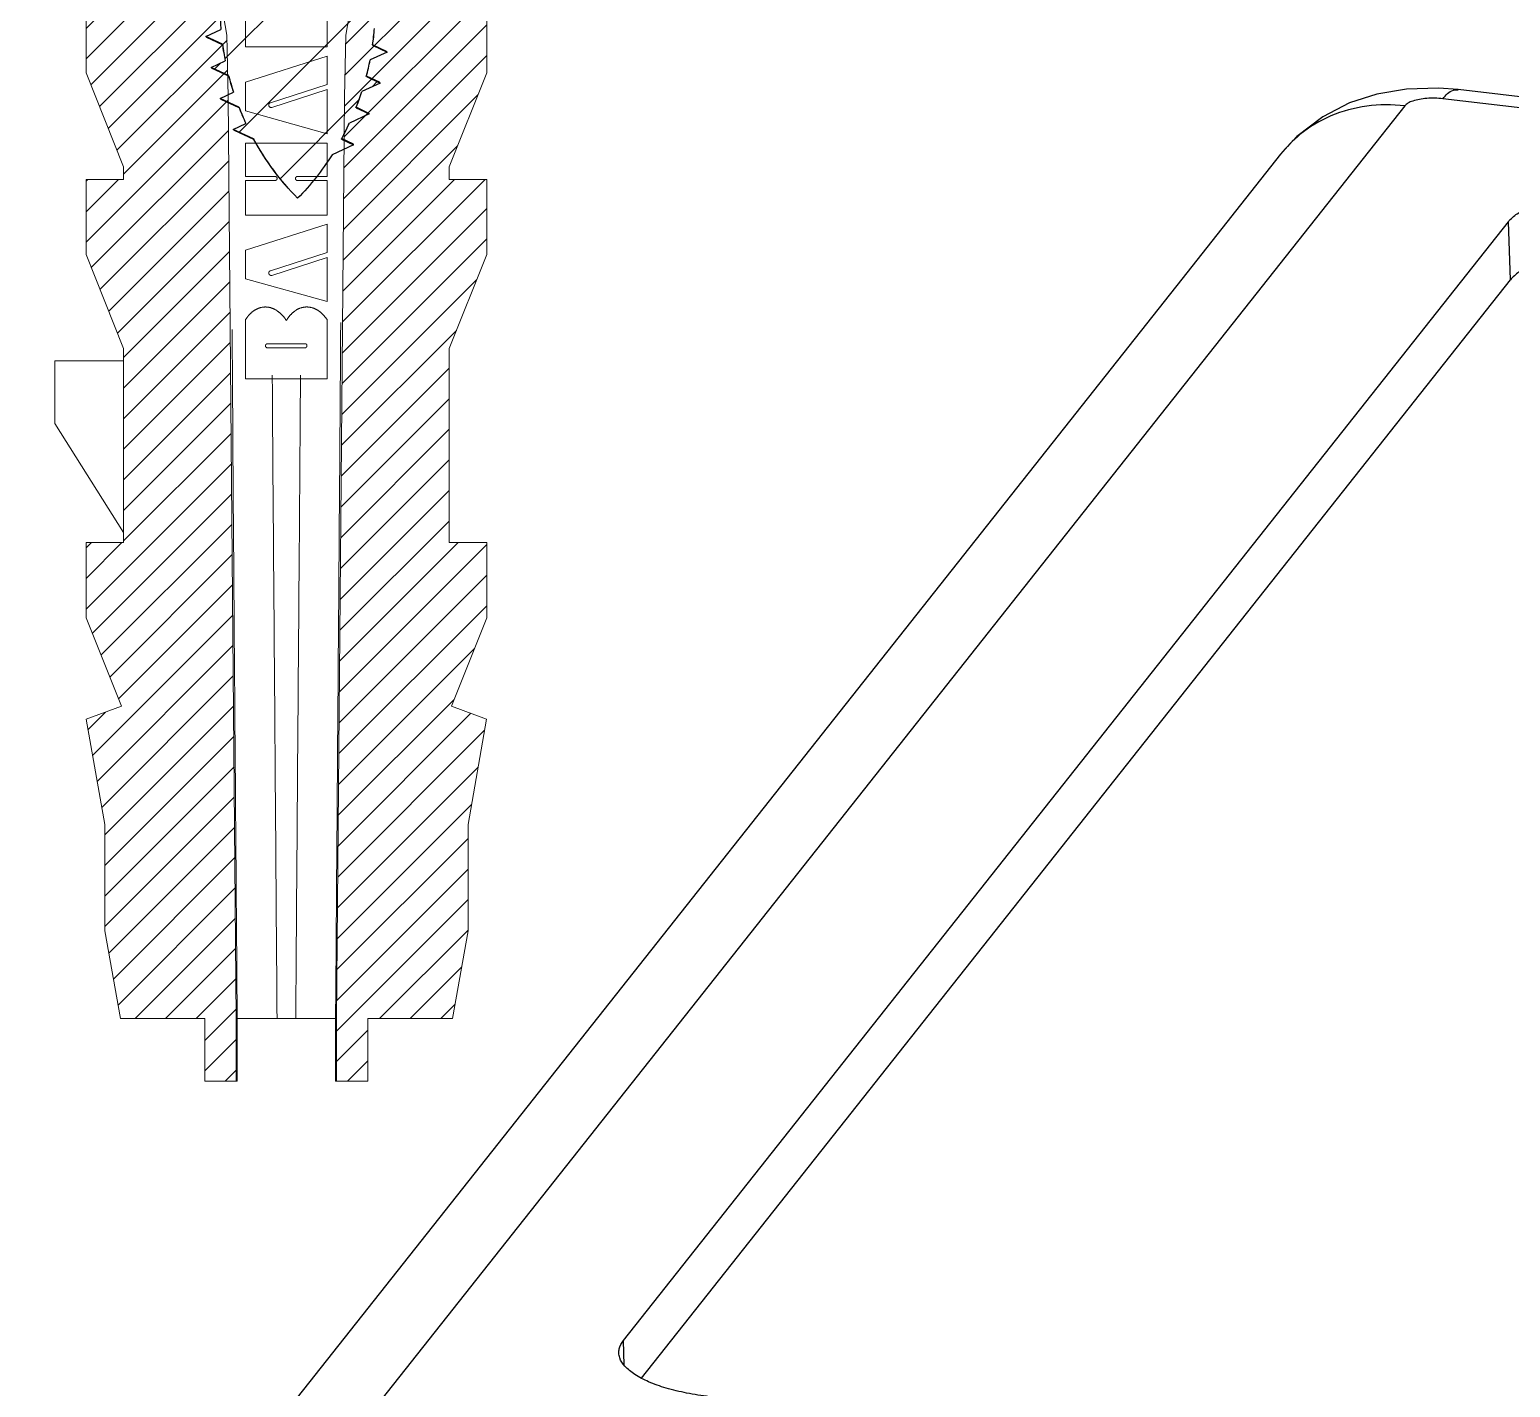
# Model space of a CAD drawing. Header units: millimetres. Extents: x 1338 to 1739, y -253 to 25.
# Drawn here: x 1409.17 to 1433.1, y -155.41 to -133.47 of the extents above; entities that cross this region are included whole.
import ezdxf

# ---------------------------------------------------------------- set-up
doc = ezdxf.new("R2010")
doc.units = ezdxf.units.MM
doc.layers.add('06___PRT_ALL_SURFS', color=7, linetype='Continuous')
doc.layers.add('hatch', color=56, linetype='Continuous', lineweight=9)
doc.layers.add('part', color=7, linetype='Continuous', lineweight=20)

# ---------------------------------------------------------------- blocks, each defined once
blk = doc.blocks.new('*u39')
at = {"layer": 'hatch', "linetype": 'Continuous'}
h = blk.add_hatch(dxfattribs=at)
h.set_pattern_fill('DEFAULT__3', color=2, scale=0.34925, angle=45, style=0, pattern_type=0)
h.set_pattern_definition([(45, (-417.5015, -92.55667), (-0.24695704, 0.24695704), [])])
edge = h.paths.add_edge_path()
edge.add_line((0.999, -14.168), (2.573, -5.06))
edge.add_line((2.669, -0.357), (2.573, -5.06))
edge.add_spline(control_points=[(2.669, -0.357), (2.674, -0.147), (2.824, 0), (3.033, 0)], knot_values=[0, 0, 0, 0, 1, 1, 1, 1], weights=[1, 0.809532, 0.809532, 1], degree=3, periodic=0)
edge.add_line((3.033, 0), (4.187, 0))
edge.add_line((4.187, 0), (4.187, -0.202))
edge.add_line((4.187, -0.202), (3.023, -0.837))
edge.add_line((3.023, -3.744), (3.023, -0.837))
edge.add_line((3.276, -5.971), (3.023, -3.744))
edge.add_line((2.669, -7.489), (3.276, -5.971))
edge.add_line((2.669, -7.489), (2.669, -7.691))
edge.add_line((2.669, -7.691), (3.276, -7.691))
edge.add_line((3.276, -8.906), (3.276, -7.691))
edge.add_line((2.669, -10.424), (3.276, -8.906))
edge.add_line((2.669, -10.424), (2.669, -10.626))
edge.add_line((2.669, -10.626), (2.669, -13.396))
edge.add_line((2.669, -13.396), (2.669, -13.561))
edge.add_line((2.669, -13.561), (3.276, -13.561))
edge.add_line((3.276, -14.775), (3.276, -13.561))
edge.add_line((2.669, -16.293), (3.276, -14.775))
edge.add_line((2.669, -16.293), (2.669, -16.496))
edge.add_line((2.669, -16.496), (3.276, -16.496))
edge.add_line((3.276, -17.71), (3.276, -16.496))
edge.add_line((2.669, -19.228), (3.276, -17.71))
edge.add_line((2.669, -19.228), (2.669, -22.365))
edge.add_line((2.669, -22.365), (3.276, -22.365))
edge.add_line((3.276, -23.58), (3.276, -22.365))
edge.add_line((2.704, -25.009), (3.276, -23.58))
edge.add_line((2.704, -25.009), (3.273, -25.216))
edge.add_line((3.273, -25.216), (2.973, -26.919))
edge.add_line((2.973, -26.919), (2.973, -28.64))
edge.add_line((2.973, -28.64), (2.72, -30.056))
edge.add_line((1.354, -30.056), (2.72, -30.056))
edge.add_line((1.354, -30.056), (1.354, -31.068))
edge.add_line((1.354, -31.068), (0.848, -31.068))
edge.add_line((0.848, -30.056), (0.848, -31.068))
edge.add_line((0.848, -30.056), (0.979, -15.167))
edge.add_line((0.999, -14.168), (0.979, -15.167))
edge = h.paths.add_edge_path()
edge.add_line((-0.923, -14.168), (-2.497, -5.06))
edge.add_line((-0.923, -14.168), (-0.903, -15.167))
edge.add_line((-0.772, -30.056), (-0.903, -15.167))
edge.add_line((-0.772, -30.056), (-0.772, -31.068))
edge.add_line((-0.772, -31.068), (-1.278, -31.068))
edge.add_line((-1.278, -30.056), (-1.278, -31.068))
edge.add_line((-2.644, -30.056), (-1.278, -30.056))
edge.add_line((-2.897, -28.64), (-2.644, -30.056))
edge.add_line((-2.897, -26.919), (-2.897, -28.64))
edge.add_line((-3.197, -25.216), (-2.897, -26.919))
edge.add_line((-3.197, -25.216), (-2.629, -25.009))
edge.add_line((-2.629, -25.009), (-3.2, -23.58))
edge.add_line((-3.2, -23.58), (-3.2, -22.365))
edge.add_line((-3.2, -22.365), (-2.593, -22.365))
edge.add_line((-2.593, -22.365), (-2.593, -22.201))
edge.add_line((-2.593, -22.201), (-2.593, -19.43))
edge.add_line((-2.593, -19.43), (-2.593, -19.228))
edge.add_line((-2.593, -19.228), (-3.2, -17.71))
edge.add_line((-3.2, -17.71), (-3.2, -16.496))
edge.add_line((-3.2, -16.496), (-2.593, -16.496))
edge.add_line((-2.593, -16.496), (-2.593, -16.293))
edge.add_line((-2.593, -16.293), (-3.2, -14.775))
edge.add_line((-3.2, -14.775), (-3.2, -13.561))
edge.add_line((-3.2, -13.561), (-2.593, -13.561))
edge.add_line((-2.593, -13.561), (-2.593, -10.424))
edge.add_line((-2.593, -10.424), (-3.2, -8.906))
edge.add_line((-3.2, -8.906), (-3.2, -7.691))
edge.add_line((-3.2, -7.691), (-2.593, -7.691))
edge.add_line((-2.593, -7.691), (-2.593, -7.489))
edge.add_line((-2.593, -7.489), (-3.2, -5.971))
edge.add_line((-3.2, -5.971), (-2.947, -3.744))
edge.add_line((-2.947, -3.744), (-2.947, -0.837))
edge.add_line((-4.111, -0.202), (-2.947, -0.837))
edge.add_line((-4.111, -0.202), (-4.111, 0))
edge.add_line((-4.111, 0), (-2.958, 0))
edge.add_spline(control_points=[(-2.593, -0.357), (-2.598, -0.147), (-2.748, 0), (-2.958, 0)], knot_values=[0, 0, 0, 0, 1, 1, 1, 1], weights=[1, 0.809532, 0.809532, 1], degree=3, periodic=0)
edge.add_line((-2.593, -0.357), (-2.497, -5.06))
at = {"layer": 'part', "color": 7, "linetype": 'Continuous'}
for p, q in [((-0.923, -14.168), (-2.497, -5.06)), ((-0.923, -14.168), (-2.497, -5.06)), ((0.999, -14.168), (2.573, -5.06)), ((0.999, -14.168), (2.573, -5.06)), ((-3.2, -14.775), (-3.2, -13.561)), ((-3.2, -14.775), (-3.2, -13.561)), ((-0.62, -14.352), (-0.62, -13.587)), ((3.276, -14.775), (3.276, -13.561)), ((3.276, -14.775), (3.276, -13.561)), ((0.696, -14.352), (0.696, -13.814)), ((-0.923, -14.168), (-0.903, -15.167)), ((-0.923, -14.168), (-0.903, -15.167)), ((-0.62, -14.352), (0.696, -14.352)), ((0.999, -14.168), (0.979, -15.167)), ((0.999, -14.168), (0.979, -15.167)), ((0.696, -14.506), (-0.62, -14.927)), ((0.696, -14.964), (0.696, -14.506)), ((-2.593, -16.293), (-3.2, -14.775)), ((-2.593, -16.293), (-3.2, -14.775)), ((2.669, -16.293), (3.276, -14.775)), ((2.669, -16.293), (3.276, -14.775)), ((-0.62, -15.39), (-0.62, -14.927)), ((0.696, -14.964), (-0.22, -15.259)), ((0.696, -15.046), (-0.196, -15.333)), ((0.696, -15.759), (0.696, -15.046)), ((-0.772, -30.056), (-0.903, -15.167)), ((-0.772, -30.056), (-0.903, -15.167)), ((0.848, -30.056), (0.979, -15.167)), ((0.848, -30.056), (0.979, -15.167)), ((-0.62, -15.39), (0.696, -15.759)), ((-0.62, -15.909), (-0.62, -16.448)), ((0.696, -15.909), (-0.62, -15.909)), ((0.696, -16.448), (0.696, -15.909)), ((-3.2, -16.496), (-2.593, -16.496)), ((-3.2, -16.496), (-2.593, -16.496)), ((-3.2, -17.71), (-3.2, -16.496)), ((-3.2, -17.71), (-3.2, -16.496)), ((-2.593, -16.496), (-2.593, -16.293)), ((-2.593, -16.496), (-2.593, -16.293)), ((-0.62, -16.448), (-0.146, -16.448)), ((0.696, -16.448), (0.218, -16.448)), ((2.669, -16.293), (2.669, -16.496)), ((2.669, -16.293), (2.669, -16.496)), ((2.669, -16.496), (3.276, -16.496)), ((2.669, -16.496), (3.276, -16.496)), ((3.276, -17.71), (3.276, -16.496)), ((3.276, -17.71), (3.276, -16.496)), ((-0.62, -16.515), (-0.62, -17.073)), ((-0.62, -16.515), (-0.146, -16.515)), ((0.696, -16.515), (0.218, -16.515)), ((0.696, -17.073), (0.696, -16.515)), ((-0.62, -17.073), (0.696, -17.073)), ((0.696, -17.219), (-0.62, -17.64)), ((0.696, -17.677), (0.696, -17.219)), ((-0.62, -18.103), (-0.62, -17.64)), ((0.696, -17.677), (-0.22, -17.972)), ((-2.593, -19.228), (-3.2, -17.71)), ((-2.593, -19.228), (-3.2, -17.71)), ((0.696, -17.76), (-0.196, -18.047)), ((0.696, -18.472), (0.696, -17.76)), ((2.669, -19.228), (3.276, -17.71)), ((2.669, -19.228), (3.276, -17.71)), ((-0.62, -18.103), (0.696, -18.472)), ((-0.537, -18.659), (-0.542, -18.664)), ((-0.532, -18.655), (-0.537, -18.659)), ((-0.528, -18.651), (-0.532, -18.655)), ((-0.523, -18.646), (-0.528, -18.651)), ((-0.518, -18.642), (-0.523, -18.646)), ((-0.513, -18.638), (-0.518, -18.642)), ((-0.503, -18.63), (-0.513, -18.638)), ((-0.493, -18.623), (-0.503, -18.63)), ((-0.487, -18.619), (-0.493, -18.623)), ((-0.482, -18.615), (-0.487, -18.619)), ((-0.477, -18.612), (-0.482, -18.615)), ((-0.472, -18.609), (-0.477, -18.612)), ((-0.467, -18.606), (-0.472, -18.609)), ((-0.461, -18.602), (-0.467, -18.606)), ((-0.456, -18.599), (-0.461, -18.602)), ((-0.451, -18.597), (-0.456, -18.599)), ((-0.445, -18.594), (-0.451, -18.597)), ((-0.44, -18.591), (-0.445, -18.594)), ((-0.435, -18.588), (-0.44, -18.591)), ((-0.429, -18.586), (-0.435, -18.588)), ((-0.424, -18.584), (-0.429, -18.586)), ((-0.418, -18.581), (-0.424, -18.584)), ((-0.413, -18.579), (-0.418, -18.581)), ((-0.407, -18.577), (-0.413, -18.579)), ((-0.402, -18.575), (-0.407, -18.577)), ((-0.396, -18.573), (-0.402, -18.575)), ((-0.39, -18.572), (-0.396, -18.573)), ((-0.385, -18.57), (-0.39, -18.572)), ((-0.379, -18.568), (-0.385, -18.57)), ((-0.373, -18.567), (-0.379, -18.568)), ((-0.368, -18.566), (-0.373, -18.567)), ((-0.362, -18.564), (-0.368, -18.566)), ((-0.356, -18.563), (-0.362, -18.564)), ((-0.351, -18.562), (-0.356, -18.563)), ((-0.345, -18.561), (-0.351, -18.562)), ((-0.339, -18.561), (-0.345, -18.561)), ((-0.334, -18.56), (-0.339, -18.561)), ((-0.328, -18.559), (-0.334, -18.56)), ((-0.322, -18.559), (-0.328, -18.559)), ((-0.316, -18.559), (-0.322, -18.559)), ((-0.311, -18.558), (-0.316, -18.559)), ((-0.305, -18.558), (-0.311, -18.558)), ((-0.299, -18.558), (-0.305, -18.558)), ((-0.293, -18.558), (-0.299, -18.558)), ((-0.288, -18.559), (-0.293, -18.558)), ((-0.282, -18.559), (-0.288, -18.559)), ((-0.276, -18.559), (-0.282, -18.559)), ((-0.27, -18.56), (-0.276, -18.559)), ((-0.265, -18.56), (-0.27, -18.56)), ((-0.259, -18.561), (-0.265, -18.56)), ((-0.253, -18.562), (-0.259, -18.561)), ((-0.247, -18.563), (-0.253, -18.562)), ((-0.242, -18.564), (-0.247, -18.563)), ((-0.236, -18.565), (-0.242, -18.564)), ((-0.23, -18.566), (-0.236, -18.565)), ((-0.225, -18.568), (-0.23, -18.566)), ((-0.219, -18.569), (-0.225, -18.568)), ((-0.213, -18.571), (-0.219, -18.569)), ((-0.207, -18.573), (-0.213, -18.571)), ((-0.202, -18.575), (-0.207, -18.573)), ((-0.196, -18.576), (-0.202, -18.575)), ((-0.191, -18.578), (-0.196, -18.576)), ((-0.185, -18.581), (-0.191, -18.578)), ((-0.179, -18.583), (-0.185, -18.581)), ((-0.174, -18.585), (-0.179, -18.583)), ((-0.168, -18.588), (-0.174, -18.585)), ((-0.163, -18.59), (-0.168, -18.588)), ((-0.157, -18.593), (-0.163, -18.59)), ((-0.152, -18.596), (-0.157, -18.593)), ((-0.146, -18.599), (-0.152, -18.596)), ((-0.141, -18.601), (-0.146, -18.599)), ((-0.135, -18.605), (-0.141, -18.601)), ((-0.13, -18.608), (-0.135, -18.605)), ((-0.124, -18.611), (-0.13, -18.608)), ((-0.119, -18.614), (-0.124, -18.611)), ((-0.114, -18.618), (-0.119, -18.614)), ((-0.103, -18.625), (-0.114, -18.618)), ((-0.098, -18.629), (-0.103, -18.625)), ((-0.093, -18.633), (-0.098, -18.629)), ((-0.087, -18.637), (-0.093, -18.633)), ((-0.082, -18.641), (-0.087, -18.637)), ((-0.077, -18.645), (-0.082, -18.641)), ((-0.072, -18.649), (-0.077, -18.645)), ((-0.067, -18.654), (-0.072, -18.649)), ((-0.062, -18.658), (-0.067, -18.654)), ((-0.057, -18.662), (-0.062, -18.658)), ((-0.052, -18.667), (-0.057, -18.662)), ((0.128, -18.662), (0.123, -18.667)), ((0.133, -18.658), (0.128, -18.662)), ((0.137, -18.653), (0.133, -18.658)), ((0.142, -18.649), (0.137, -18.653)), ((0.147, -18.645), (0.142, -18.649)), ((0.152, -18.641), (0.147, -18.645)), ((0.157, -18.637), (0.152, -18.641)), ((0.162, -18.633), (0.157, -18.637)), ((0.167, -18.629), (0.162, -18.633)), ((0.172, -18.625), (0.167, -18.629)), ((0.177, -18.621), (0.172, -18.625)), ((0.182, -18.618), (0.177, -18.621)), ((0.188, -18.614), (0.182, -18.618)), ((0.193, -18.611), (0.188, -18.614)), ((0.198, -18.608), (0.193, -18.611)), ((0.203, -18.604), (0.198, -18.608)), ((0.209, -18.601), (0.203, -18.604)), ((0.214, -18.598), (0.209, -18.601)), ((0.219, -18.596), (0.214, -18.598)), ((0.225, -18.593), (0.219, -18.596)), ((0.23, -18.59), (0.225, -18.593)), ((0.236, -18.588), (0.23, -18.59)), ((0.241, -18.585), (0.236, -18.588)), ((0.247, -18.583), (0.241, -18.585)), ((0.252, -18.581), (0.247, -18.583)), ((0.258, -18.578), (0.252, -18.581)), ((0.263, -18.576), (0.258, -18.578)), ((0.269, -18.574), (0.263, -18.576)), ((0.274, -18.573), (0.269, -18.574)), ((0.28, -18.571), (0.274, -18.573)), ((0.286, -18.569), (0.28, -18.571)), ((0.291, -18.568), (0.286, -18.569)), ((0.297, -18.566), (0.291, -18.568)), ((0.302, -18.565), (0.297, -18.566)), ((0.308, -18.564), (0.302, -18.565)), ((0.314, -18.563), (0.308, -18.564)), ((0.32, -18.562), (0.314, -18.563)), ((0.325, -18.561), (0.32, -18.562)), ((0.331, -18.56), (0.325, -18.561)), ((0.337, -18.56), (0.331, -18.56)), ((0.342, -18.559), (0.337, -18.56)), ((0.348, -18.559), (0.342, -18.559)), ((0.354, -18.558), (0.348, -18.559)), ((0.36, -18.558), (0.354, -18.558)), ((0.365, -18.558), (0.36, -18.558)), ((0.371, -18.558), (0.365, -18.558)), ((0.377, -18.558), (0.371, -18.558)), ((0.383, -18.559), (0.377, -18.558)), ((0.388, -18.559), (0.383, -18.559)), ((0.394, -18.559), (0.388, -18.559)), ((0.4, -18.56), (0.394, -18.559)), ((0.406, -18.561), (0.4, -18.56)), ((0.412, -18.561), (0.406, -18.561)), ((0.417, -18.562), (0.412, -18.561)), ((0.423, -18.563), (0.417, -18.562)), ((0.429, -18.564), (0.423, -18.563)), ((0.434, -18.566), (0.429, -18.564)), ((0.44, -18.567), (0.434, -18.566)), ((0.446, -18.568), (0.44, -18.567)), ((0.452, -18.57), (0.446, -18.568)), ((0.457, -18.572), (0.452, -18.57)), ((0.463, -18.573), (0.457, -18.572)), ((0.469, -18.575), (0.463, -18.573)), ((0.474, -18.577), (0.469, -18.575)), ((0.48, -18.579), (0.474, -18.577)), ((0.485, -18.582), (0.48, -18.579)), ((0.491, -18.584), (0.485, -18.582)), ((0.497, -18.586), (0.491, -18.584)), ((0.502, -18.589), (0.497, -18.586)), ((0.508, -18.591), (0.502, -18.589)), ((0.513, -18.594), (0.508, -18.591)), ((0.519, -18.597), (0.513, -18.594)), ((0.524, -18.6), (0.519, -18.597)), ((0.53, -18.603), (0.524, -18.6)), ((0.535, -18.606), (0.53, -18.603)), ((0.541, -18.609), (0.535, -18.606)), ((0.546, -18.612), (0.541, -18.609)), ((0.551, -18.616), (0.546, -18.612)), ((0.557, -18.619), (0.551, -18.616)), ((0.567, -18.627), (0.557, -18.619)), ((0.578, -18.634), (0.567, -18.627)), ((0.583, -18.638), (0.578, -18.634)), ((0.588, -18.643), (0.583, -18.638)), ((0.593, -18.647), (0.588, -18.643)), ((0.598, -18.651), (0.593, -18.647)), ((0.603, -18.655), (0.598, -18.651)), ((0.608, -18.66), (0.603, -18.655)), ((0.613, -18.664), (0.608, -18.66)), ((-0.616, -18.755), (-0.62, -18.761)), ((-0.62, -19.717), (-0.62, -18.761)), ((-0.612, -18.749), (-0.616, -18.755)), ((-0.608, -18.743), (-0.612, -18.749)), ((-0.604, -18.737), (-0.608, -18.743)), ((-0.6, -18.731), (-0.604, -18.737)), ((-0.596, -18.726), (-0.6, -18.731)), ((-0.591, -18.72), (-0.596, -18.726)), ((-0.587, -18.714), (-0.591, -18.72)), ((-0.583, -18.709), (-0.587, -18.714)), ((-0.579, -18.704), (-0.583, -18.709)), ((-0.574, -18.698), (-0.579, -18.704)), ((-0.57, -18.693), (-0.574, -18.698)), ((-0.565, -18.688), (-0.57, -18.693)), ((-0.561, -18.683), (-0.565, -18.688)), ((-0.551, -18.673), (-0.561, -18.683)), ((-0.542, -18.664), (-0.551, -18.673)), ((-0.047, -18.672), (-0.052, -18.667)), ((-0.042, -18.677), (-0.047, -18.672)), ((-0.037, -18.682), (-0.042, -18.677)), ((-0.033, -18.687), (-0.037, -18.682)), ((-0.028, -18.692), (-0.033, -18.687)), ((-0.023, -18.697), (-0.028, -18.692)), ((-0.018, -18.702), (-0.023, -18.697)), ((-0.009, -18.713), (-0.018, -18.702)), ((0, -18.724), (-0.009, -18.713)), ((0.004, -18.729), (0, -18.724)), ((0.009, -18.735), (0.004, -18.729)), ((0.013, -18.741), (0.009, -18.735)), ((0.017, -18.747), (0.013, -18.741)), ((0.022, -18.753), (0.017, -18.747)), ((0.026, -18.759), (0.022, -18.753)), ((0.03, -18.765), (0.026, -18.759)), ((0.034, -18.771), (0.03, -18.765)), ((0.038, -18.778), (0.034, -18.771)), ((0.042, -18.771), (0.038, -18.778)), ((0.046, -18.765), (0.042, -18.771)), ((0.05, -18.759), (0.046, -18.765)), ((0.053, -18.753), (0.05, -18.759)), ((0.057, -18.747), (0.053, -18.753)), ((0.061, -18.741), (0.057, -18.747)), ((0.066, -18.735), (0.061, -18.741)), ((0.07, -18.729), (0.066, -18.735)), ((0.074, -18.724), (0.07, -18.729)), ((0.078, -18.718), (0.074, -18.724)), ((0.082, -18.713), (0.078, -18.718)), ((0.087, -18.707), (0.082, -18.713)), ((0.091, -18.702), (0.087, -18.707)), ((0.095, -18.697), (0.091, -18.702)), ((0.1, -18.691), (0.095, -18.697)), ((0.104, -18.686), (0.1, -18.691)), ((0.109, -18.681), (0.104, -18.686)), ((0.114, -18.677), (0.109, -18.681)), ((0.118, -18.672), (0.114, -18.677)), ((0.123, -18.667), (0.118, -18.672)), ((0.618, -18.669), (0.613, -18.664)), ((0.623, -18.674), (0.618, -18.669)), ((0.628, -18.679), (0.623, -18.674)), ((0.638, -18.689), (0.628, -18.679)), ((0.647, -18.699), (0.638, -18.689)), ((0.652, -18.704), (0.647, -18.699)), ((0.656, -18.71), (0.652, -18.704)), ((0.661, -18.715), (0.656, -18.71)), ((0.665, -18.721), (0.661, -18.715)), ((0.67, -18.726), (0.665, -18.721)), ((0.674, -18.732), (0.67, -18.726)), ((0.679, -18.738), (0.674, -18.732)), ((0.683, -18.744), (0.679, -18.738)), ((0.687, -18.75), (0.683, -18.744)), ((0.692, -18.756), (0.687, -18.75)), ((0.696, -18.762), (0.692, -18.756)), ((0.696, -19.717), (0.696, -18.762)), ((-2.593, -22.365), (-2.593, -19.228)), ((-2.593, -19.43), (-2.593, -19.228)), ((-0.267, -19.151), (0.338, -19.151)), ((-0.267, -19.218), (0.338, -19.218)), ((2.669, -19.228), (2.669, -22.365)), ((2.669, -19.228), (2.669, -22.365)), ((-2.593, -19.43), (-3.706, -19.43)), ((-3.706, -19.43), (-3.706, -20.442)), ((-2.593, -22.201), (-2.593, -19.43)), ((-0.62, -19.717), (0.696, -19.717)), ((-2.593, -22.201), (-3.706, -20.442)), ((-2.593, -22.365), (-2.593, -22.201)), ((-3.2, -22.365), (-2.593, -22.365)), ((-3.2, -22.365), (-2.593, -22.365)), ((-3.2, -23.58), (-3.2, -22.365)), ((-3.2, -23.58), (-3.2, -22.365)), ((2.669, -22.365), (3.276, -22.365)), ((2.669, -22.365), (3.276, -22.365)), ((3.276, -23.58), (3.276, -22.365)), ((3.276, -23.58), (3.276, -22.365)), ((-2.629, -25.009), (-3.2, -23.58)), ((-2.629, -25.009), (-3.2, -23.58)), ((2.704, -25.009), (3.276, -23.58)), ((2.704, -25.009), (3.276, -23.58)), ((-3.197, -25.216), (-2.629, -25.009)), ((-3.197, -25.216), (-2.629, -25.009)), ((2.704, -25.009), (3.273, -25.216)), ((2.704, -25.009), (3.273, -25.216)), ((-3.197, -25.216), (-2.897, -26.919)), ((-3.197, -25.216), (-2.897, -26.919)), ((3.273, -25.216), (2.973, -26.919)), ((3.273, -25.216), (2.973, -26.919)), ((-2.897, -26.919), (-2.897, -28.64)), ((-2.897, -26.919), (-2.897, -28.64)), ((2.973, -26.919), (2.973, -28.64)), ((2.973, -26.919), (2.973, -28.64)), ((-2.897, -28.64), (-2.644, -30.056)), ((-2.897, -28.64), (-2.644, -30.056)), ((2.973, -28.64), (2.72, -30.056)), ((2.973, -28.64), (2.72, -30.056)), ((-2.644, -30.056), (-1.278, -30.056)), ((-2.644, -30.056), (-1.278, -30.056)), ((-1.278, -30.056), (-1.278, -31.068)), ((-1.278, -30.056), (-1.278, -31.068)), ((-0.772, -30.056), (-0.772, -31.068)), ((-0.772, -30.056), (-0.772, -31.068)), ((-0.757, -30.056), (-0.757, -31.068)), ((-0.757, -30.056), (0.848, -30.056)), ((0.833, -31.068), (0.833, -30.056)), ((0.848, -30.056), (0.848, -31.068)), ((0.848, -30.056), (0.848, -31.068)), ((1.354, -30.056), (1.354, -31.068)), ((1.354, -30.056), (2.72, -30.056)), ((1.354, -30.056), (1.354, -31.068)), ((1.354, -30.056), (2.72, -30.056)), ((-0.757, -31.068), (-1.278, -31.068)), ((-0.772, -31.068), (-1.278, -31.068)), ((1.354, -31.068), (0.833, -31.068)), ((1.354, -31.068), (0.848, -31.068))]:
    blk.add_line(p, q, dxfattribs=at)
for points in [[(-0.196, -15.333), (-0.198, -15.333), (-0.2, -15.334), (-0.201, -15.334), (-0.203, -15.335), (-0.205, -15.335), (-0.206, -15.335), (-0.208, -15.335), (-0.21, -15.335), (-0.211, -15.335), (-0.213, -15.335), (-0.215, -15.334), (-0.216, -15.334), (-0.218, -15.334), (-0.22, -15.333), (-0.221, -15.333), (-0.223, -15.332), (-0.224, -15.331), (-0.226, -15.331), (-0.227, -15.33), (-0.229, -15.329), (-0.23, -15.328), (-0.232, -15.327), (-0.233, -15.326), (-0.234, -15.325), (-0.235, -15.324), (-0.237, -15.323), (-0.238, -15.322), (-0.239, -15.32), (-0.24, -15.319), (-0.241, -15.318), (-0.242, -15.316), (-0.243, -15.315), (-0.243, -15.313), (-0.244, -15.312), (-0.245, -15.31), (-0.245, -15.309), (-0.246, -15.307), (-0.246, -15.305), (-0.247, -15.304), (-0.247, -15.302), (-0.247, -15.3), (-0.247, -15.299), (-0.247, -15.297), (-0.247, -15.295), (-0.247, -15.294), (-0.247, -15.292), (-0.247, -15.29), (-0.247, -15.289), (-0.246, -15.287), (-0.246, -15.285), (-0.246, -15.284), (-0.245, -15.282), (-0.244, -15.281), (-0.244, -15.279), (-0.243, -15.278), (-0.242, -15.276), (-0.241, -15.275), (-0.24, -15.273), (-0.239, -15.272), (-0.238, -15.271), (-0.237, -15.269), (-0.236, -15.268), (-0.235, -15.267), (-0.234, -15.266), (-0.232, -15.265), (-0.231, -15.264), (-0.229, -15.263), (-0.228, -15.262), (-0.227, -15.261), (-0.225, -15.26), (-0.223, -15.26), (-0.222, -15.259), (-0.22, -15.259)], [(-0.146, -16.448), (-0.145, -16.448), (-0.143, -16.448), (-0.142, -16.448), (-0.14, -16.449), (-0.139, -16.449), (-0.138, -16.449), (-0.136, -16.45), (-0.135, -16.45), (-0.134, -16.451), (-0.132, -16.451), (-0.131, -16.452), (-0.13, -16.452), (-0.129, -16.453), (-0.127, -16.454), (-0.126, -16.455), (-0.125, -16.455), (-0.124, -16.456), (-0.123, -16.457), (-0.122, -16.458), (-0.121, -16.459), (-0.12, -16.46), (-0.119, -16.461), (-0.118, -16.463), (-0.118, -16.464), (-0.117, -16.465), (-0.116, -16.466), (-0.116, -16.467), (-0.115, -16.469), (-0.115, -16.47), (-0.114, -16.471), (-0.114, -16.473), (-0.113, -16.474), (-0.113, -16.475), (-0.113, -16.477), (-0.113, -16.478), (-0.112, -16.48), (-0.112, -16.481), (-0.112, -16.482), (-0.112, -16.484), (-0.113, -16.485), (-0.113, -16.487), (-0.113, -16.488), (-0.113, -16.489), (-0.114, -16.491), (-0.114, -16.492), (-0.115, -16.493), (-0.115, -16.495), (-0.116, -16.496), (-0.116, -16.497), (-0.117, -16.498), (-0.118, -16.5), (-0.118, -16.501), (-0.119, -16.502), (-0.12, -16.503), (-0.121, -16.504), (-0.122, -16.505), (-0.123, -16.506), (-0.124, -16.507), (-0.125, -16.508), (-0.126, -16.509), (-0.127, -16.51), (-0.129, -16.51), (-0.13, -16.511), (-0.131, -16.512), (-0.132, -16.512), (-0.134, -16.513), (-0.135, -16.513), (-0.136, -16.514), (-0.138, -16.514), (-0.139, -16.514), (-0.14, -16.515), (-0.142, -16.515), (-0.143, -16.515), (-0.145, -16.515), (-0.146, -16.515)], [(0.218, -16.515), (0.217, -16.515), (0.215, -16.515), (0.214, -16.515), (0.213, -16.515), (0.211, -16.514), (0.21, -16.514), (0.208, -16.514), (0.207, -16.513), (0.206, -16.513), (0.205, -16.512), (0.203, -16.512), (0.202, -16.511), (0.201, -16.51), (0.2, -16.51), (0.198, -16.509), (0.197, -16.508), (0.196, -16.507), (0.195, -16.506), (0.194, -16.505), (0.193, -16.504), (0.192, -16.503), (0.191, -16.502), (0.191, -16.501), (0.19, -16.5), (0.189, -16.498), (0.188, -16.497), (0.188, -16.496), (0.187, -16.495), (0.187, -16.493), (0.186, -16.492), (0.186, -16.491), (0.186, -16.489), (0.185, -16.488), (0.185, -16.487), (0.185, -16.485), (0.185, -16.484), (0.185, -16.482), (0.185, -16.481), (0.185, -16.48), (0.185, -16.478), (0.185, -16.477), (0.185, -16.475), (0.186, -16.474), (0.186, -16.473), (0.186, -16.471), (0.187, -16.47), (0.187, -16.469), (0.188, -16.467), (0.188, -16.466), (0.189, -16.465), (0.19, -16.464), (0.191, -16.463), (0.191, -16.461), (0.192, -16.46), (0.193, -16.459), (0.194, -16.458), (0.195, -16.457), (0.196, -16.456), (0.197, -16.455), (0.198, -16.455), (0.2, -16.454), (0.201, -16.453), (0.202, -16.452), (0.203, -16.452), (0.205, -16.451), (0.206, -16.451), (0.207, -16.45), (0.208, -16.45), (0.21, -16.449), (0.211, -16.449), (0.213, -16.449), (0.214, -16.448), (0.215, -16.448), (0.217, -16.448), (0.218, -16.448)], [(-0.196, -18.047), (-0.198, -18.047), (-0.2, -18.047), (-0.201, -18.048), (-0.203, -18.048), (-0.205, -18.048), (-0.206, -18.048), (-0.208, -18.048), (-0.21, -18.048), (-0.211, -18.048), (-0.213, -18.048), (-0.215, -18.048), (-0.216, -18.048), (-0.218, -18.047), (-0.22, -18.047), (-0.221, -18.046), (-0.223, -18.046), (-0.224, -18.045), (-0.226, -18.044), (-0.227, -18.044), (-0.229, -18.043), (-0.23, -18.042), (-0.232, -18.041), (-0.233, -18.04), (-0.234, -18.039), (-0.235, -18.038), (-0.237, -18.036), (-0.238, -18.035), (-0.239, -18.034), (-0.24, -18.032), (-0.241, -18.031), (-0.242, -18.03), (-0.243, -18.028), (-0.243, -18.027), (-0.244, -18.025), (-0.245, -18.024), (-0.245, -18.022), (-0.246, -18.02), (-0.246, -18.019), (-0.247, -18.017), (-0.247, -18.016), (-0.247, -18.014), (-0.247, -18.012), (-0.247, -18.011), (-0.247, -18.009), (-0.247, -18.007), (-0.247, -18.005), (-0.247, -18.004), (-0.247, -18.002), (-0.246, -18.001), (-0.246, -17.999), (-0.246, -17.997), (-0.245, -17.996), (-0.244, -17.994), (-0.244, -17.993), (-0.243, -17.991), (-0.242, -17.99), (-0.241, -17.988), (-0.24, -17.987), (-0.239, -17.985), (-0.238, -17.984), (-0.237, -17.983), (-0.236, -17.982), (-0.235, -17.98), (-0.234, -17.979), (-0.232, -17.978), (-0.231, -17.977), (-0.229, -17.976), (-0.228, -17.976), (-0.227, -17.975), (-0.225, -17.974), (-0.223, -17.973), (-0.222, -17.973), (-0.22, -17.972)], [(-0.267, -19.218), (-0.268, -19.218), (-0.27, -19.218), (-0.271, -19.218), (-0.272, -19.218), (-0.274, -19.218), (-0.275, -19.217), (-0.276, -19.217), (-0.278, -19.217), (-0.279, -19.216), (-0.28, -19.216), (-0.282, -19.215), (-0.283, -19.214), (-0.284, -19.214), (-0.285, -19.213), (-0.286, -19.212), (-0.288, -19.211), (-0.289, -19.21), (-0.29, -19.209), (-0.291, -19.208), (-0.292, -19.207), (-0.293, -19.206), (-0.293, -19.205), (-0.294, -19.204), (-0.295, -19.203), (-0.296, -19.202), (-0.296, -19.201), (-0.297, -19.199), (-0.298, -19.198), (-0.298, -19.197), (-0.299, -19.195), (-0.299, -19.194), (-0.299, -19.193), (-0.3, -19.191), (-0.3, -19.19), (-0.3, -19.188), (-0.3, -19.187), (-0.3, -19.186), (-0.3, -19.184), (-0.3, -19.183), (-0.3, -19.181), (-0.3, -19.18), (-0.3, -19.179), (-0.299, -19.177), (-0.299, -19.176), (-0.299, -19.175), (-0.298, -19.173), (-0.298, -19.172), (-0.297, -19.171), (-0.296, -19.169), (-0.296, -19.168), (-0.295, -19.167), (-0.294, -19.166), (-0.293, -19.165), (-0.293, -19.164), (-0.292, -19.163), (-0.291, -19.162), (-0.29, -19.161), (-0.289, -19.16), (-0.288, -19.159), (-0.286, -19.158), (-0.285, -19.157), (-0.284, -19.156), (-0.283, -19.156), (-0.282, -19.155), (-0.28, -19.154), (-0.279, -19.154), (-0.278, -19.153), (-0.276, -19.153), (-0.275, -19.153), (-0.274, -19.152), (-0.272, -19.152), (-0.271, -19.152), (-0.27, -19.152), (-0.268, -19.152), (-0.267, -19.151)], [(0.338, -19.151), (0.339, -19.152), (0.34, -19.152), (0.342, -19.152), (0.343, -19.152), (0.345, -19.152), (0.346, -19.153), (0.347, -19.153), (0.349, -19.153), (0.35, -19.154), (0.351, -19.154), (0.353, -19.155), (0.354, -19.156), (0.355, -19.156), (0.356, -19.157), (0.357, -19.158), (0.358, -19.159), (0.359, -19.16), (0.361, -19.161), (0.362, -19.162), (0.363, -19.163), (0.363, -19.164), (0.364, -19.165), (0.365, -19.166), (0.366, -19.167), (0.367, -19.168), (0.367, -19.169), (0.368, -19.171), (0.368, -19.172), (0.369, -19.173), (0.369, -19.175), (0.37, -19.176), (0.37, -19.177), (0.371, -19.179), (0.371, -19.18), (0.371, -19.181), (0.371, -19.183), (0.371, -19.184), (0.371, -19.186), (0.371, -19.187), (0.371, -19.188), (0.371, -19.19), (0.371, -19.191), (0.37, -19.193), (0.37, -19.194), (0.369, -19.195), (0.369, -19.197), (0.368, -19.198), (0.368, -19.199), (0.367, -19.201), (0.367, -19.202), (0.366, -19.203), (0.365, -19.204), (0.364, -19.205), (0.363, -19.206), (0.363, -19.207), (0.362, -19.208), (0.361, -19.209), (0.359, -19.21), (0.358, -19.211), (0.357, -19.212), (0.356, -19.213), (0.355, -19.214), (0.354, -19.214), (0.353, -19.215), (0.351, -19.216), (0.35, -19.216), (0.349, -19.217), (0.347, -19.217), (0.346, -19.217), (0.345, -19.218), (0.343, -19.218), (0.342, -19.218), (0.34, -19.218), (0.339, -19.218), (0.338, -19.218)]]:
    blk.add_lwpolyline(points, dxfattribs=at)
for points, start_tangent, end_tangent in [([(0.833, -30.056), (0.87, -25.078), (0.907, -20.115), (0.916, -18.809)], (0.007546, 0.999972), (0.007209, 0.999974)), ([(-0.839, -18.92), (-0.831, -20.115), (-0.795, -25.078), (-0.757, -30.056)], (0.007212, -0.999974), (0.007546, -0.999972)), ([(-0.113, -30.056), (-0.15, -25.078), (-0.187, -20.115), (-0.19, -19.658)], (-0.007546, 0.999972), (-0.00723, 0.999974)), ([(0.266, -19.66), (0.263, -20.115), (0.226, -25.078), (0.189, -30.056)], (-0.00723, -0.999974), (-0.007546, -0.999972))]:
    blk.add_spline(points, degree=3, dxfattribs=dict(at, start_tangent=start_tangent, end_tangent=end_tangent))
blk = doc.blocks.new('*u41')
at = {"color": 7, "linetype": 'Continuous'}
for p, q in [((-79.492, 88.986), (-65.192, 107.063)), ((-65.159, 106.124), (-65.192, 107.063)), ((-79.197, 88.378), (-65.159, 106.124)), ((-79.478, 88.588), (-79.492, 88.986))]:
    blk.add_line(p, q, dxfattribs=at)
for points, start_tangent, end_tangent in [([(-65.192, 107.063), (-65.049, 107.192), (-64.839, 107.307), (-64.567, 107.404), (-64.246, 107.479), (-63.887, 107.53), (-63.505, 107.554), (-63.113, 107.55), (-62.727, 107.519)], (0.62042, 0.78427), (0.993182, -0.116571)), ([(-62.759, 106.568), (-63.135, 106.598), (-63.516, 106.601), (-63.889, 106.578), (-64.239, 106.529), (-64.551, 106.456), (-64.815, 106.361), (-65.021, 106.249), (-65.159, 106.124)], (-0.993182, 0.116571), (-0.62042, -0.78427)), ([(-79.565, 88.784), (-79.56, 88.849), (-79.492, 88.986)], (-0.039148, 0.999233), (0.62042, 0.78427)), ([(-78.106, 88.078), (-78.471, 88.136), (-78.802, 88.217), (-79.085, 88.319), (-79.309, 88.438), (-79.467, 88.569), (-79.552, 88.708), (-79.565, 88.784)], (-0.993182, 0.116571), (-0.039148, 0.999233))]:
    blk.add_spline(points, degree=3, dxfattribs=dict(at, start_tangent=start_tangent, end_tangent=end_tangent))
at = {"layer": '06___PRT_ALL_SURFS', "color": 7, "linetype": 'Continuous'}
for p, q in [((-66.004, 109.2), (-66.319, 109.224)), ((-1.465, 101.625), (-66.004, 109.2)), ((-66.866, 108.936), (-83.594, 87.791)), ((-1.711, 101.475), (-66.25, 109.05)), ((-68.872, 108.154), (-70.47, 106.134)), ((-70.47, 106.134), (-85.602, 87.006))]:
    blk.add_line(p, q, dxfattribs=at)
blk.add_lwpolyline([(-66.319, 109.224), (-66.838, 109.207), (-67.319, 109.125), (-67.757, 108.983), (-68.192, 108.761), (-68.612, 108.438), (-68.872, 108.154)], dxfattribs=at)
for points, start_tangent, end_tangent in [([(-66.25, 109.05), (-66.08, 109.19), (-66.005, 109.194)], (0.62042, 0.78427), (0.991688, -0.128664)), ([(-66.866, 108.936), (-67.481, 108.931), (-68.058, 108.773), (-68.559, 108.471), (-68.872, 108.154)], (-0.993182, 0.116571), (-0.62074, -0.784017)), ([(-66.25, 109.05), (-66.379, 109.059), (-66.509, 109.056), (-66.63, 109.04), (-66.735, 109.014), (-66.815, 108.978), (-66.866, 108.936)], (-0.993192, 0.116488), (-0.620772, -0.783991))]:
    blk.add_spline(points, degree=3, dxfattribs=dict(at, start_tangent=start_tangent, end_tangent=end_tangent))

msp = doc.modelspace()

# ---------------------------------------------------------------- hatches: boundary and pattern name
at = {"linetype": 'Continuous'}
h = msp.add_hatch(dxfattribs=at)
h.set_pattern_fill('DEFAULT__3', color=2, angle=45, style=0, pattern_type=0)
h.set_pattern_definition([(45, (1173.496, -272.3641), (-0.7071068, 0.7071068), [])])
edge = h.paths.add_edge_path()
edge.add_line((1416.899, -116.296), (1414.917, -116.296))
edge.add_line((1414.917, -116.296), (1414.999, -116.335))
edge.add_line((1414.999, -116.335), (1414.749, -116.451))
edge.add_line((1414.749, -116.451), (1414.749, -116.718))
edge.add_line((1414.749, -116.718), (1414.999, -116.835))
edge.add_line((1414.999, -116.835), (1414.749, -116.951))
edge.add_line((1414.749, -116.951), (1414.749, -117.218))
edge.add_line((1414.749, -117.218), (1414.999, -117.335))
edge.add_line((1414.999, -117.335), (1414.749, -117.451))
edge.add_line((1414.749, -117.451), (1414.749, -117.718))
edge.add_line((1414.749, -117.718), (1414.999, -117.835))
edge.add_line((1414.999, -117.835), (1414.749, -117.951))
edge.add_line((1414.749, -117.951), (1414.749, -118.218))
edge.add_line((1414.749, -118.218), (1414.999, -118.335))
edge.add_line((1414.999, -118.335), (1414.749, -118.451))
edge.add_line((1414.749, -118.451), (1414.749, -118.718))
edge.add_line((1414.749, -118.718), (1414.999, -118.835))
edge.add_line((1414.999, -118.835), (1414.749, -118.951))
edge.add_line((1414.749, -118.951), (1414.749, -119.218))
edge.add_line((1414.749, -119.218), (1414.999, -119.335))
edge.add_line((1414.999, -119.335), (1414.749, -119.451))
edge.add_line((1414.749, -119.451), (1414.749, -119.718))
edge.add_line((1414.749, -119.718), (1414.999, -119.835))
edge.add_line((1414.999, -119.835), (1414.749, -119.951))
edge.add_line((1414.749, -119.951), (1414.749, -120.218))
edge.add_line((1414.749, -120.218), (1414.999, -120.335))
edge.add_line((1414.999, -120.335), (1414.749, -120.451))
edge.add_line((1414.749, -120.451), (1414.749, -120.718))
edge.add_line((1414.749, -120.718), (1414.999, -120.835))
edge.add_line((1414.999, -120.835), (1414.749, -120.951))
edge.add_line((1414.749, -120.951), (1414.749, -121.218))
edge.add_line((1414.749, -121.218), (1414.999, -121.335))
edge.add_line((1414.999, -121.335), (1414.749, -121.451))
edge.add_line((1414.749, -121.451), (1414.749, -121.718))
edge.add_line((1414.749, -121.718), (1414.999, -121.835))
edge.add_line((1414.999, -121.835), (1414.749, -121.951))
edge.add_line((1414.749, -121.951), (1414.749, -122.218))
edge.add_line((1414.749, -122.218), (1414.999, -122.335))
edge.add_line((1414.999, -122.335), (1414.749, -122.451))
edge.add_line((1414.749, -122.451), (1414.749, -122.718))
edge.add_line((1414.749, -122.718), (1414.999, -122.835))
edge.add_line((1414.999, -122.835), (1414.749, -122.951))
edge.add_line((1414.749, -122.951), (1414.749, -123.218))
edge.add_line((1414.749, -123.218), (1414.999, -123.335))
edge.add_line((1414.999, -123.335), (1414.749, -123.451))
edge.add_line((1414.749, -123.451), (1414.749, -123.718))
edge.add_line((1414.749, -123.718), (1414.999, -123.835))
edge.add_line((1414.999, -123.835), (1414.749, -123.951))
edge.add_line((1414.749, -123.951), (1414.749, -124.218))
edge.add_line((1414.749, -124.218), (1414.999, -124.335))
edge.add_line((1414.999, -124.335), (1414.749, -124.451))
edge.add_line((1414.749, -124.451), (1414.749, -124.718))
edge.add_line((1414.749, -124.718), (1414.999, -124.835))
edge.add_line((1414.999, -124.835), (1414.749, -124.951))
edge.add_line((1414.749, -124.951), (1414.749, -125.218))
edge.add_line((1414.749, -125.218), (1414.999, -125.335))
edge.add_line((1414.999, -125.335), (1414.749, -125.451))
edge.add_line((1414.749, -125.451), (1414.749, -125.718))
edge.add_line((1414.749, -125.718), (1414.999, -125.835))
edge.add_line((1414.999, -125.835), (1414.749, -125.951))
edge.add_line((1414.749, -125.951), (1414.749, -126.218))
edge.add_line((1414.749, -126.218), (1414.999, -126.335))
edge.add_line((1414.999, -126.335), (1414.749, -126.451))
edge.add_line((1414.749, -126.451), (1414.749, -126.718))
edge.add_line((1414.749, -126.718), (1414.999, -126.835))
edge.add_line((1414.999, -126.835), (1414.749, -126.951))
edge.add_line((1414.749, -126.951), (1414.749, -127.218))
edge.add_line((1414.749, -127.218), (1414.999, -127.335))
edge.add_line((1414.999, -127.335), (1414.749, -127.451))
edge.add_line((1414.749, -127.451), (1414.749, -127.718))
edge.add_line((1414.749, -127.718), (1414.999, -127.835))
edge.add_line((1414.999, -127.835), (1414.749, -127.951))
edge.add_line((1414.749, -127.951), (1414.749, -128.218))
edge.add_line((1414.749, -128.218), (1414.999, -128.335))
edge.add_line((1414.999, -128.335), (1414.749, -128.451))
edge.add_line((1414.749, -128.451), (1414.749, -128.718))
edge.add_line((1414.749, -128.718), (1414.999, -128.835))
edge.add_line((1414.999, -128.835), (1414.749, -128.951))
edge.add_line((1414.749, -128.951), (1414.749, -129.218))
edge.add_line((1414.749, -129.218), (1414.999, -129.335))
edge.add_line((1414.999, -129.335), (1414.749, -129.451))
edge.add_line((1414.749, -129.451), (1414.749, -129.718))
edge.add_line((1414.749, -129.718), (1414.999, -129.835))
edge.add_line((1414.999, -129.835), (1414.749, -129.951))
edge.add_line((1414.749, -129.951), (1414.749, -130.218))
edge.add_line((1414.749, -130.218), (1414.999, -130.335))
edge.add_line((1414.999, -130.335), (1414.749, -130.451))
edge.add_line((1414.749, -130.451), (1414.749, -130.718))
edge.add_line((1414.749, -130.718), (1414.999, -130.835))
edge.add_line((1414.999, -130.835), (1414.749, -130.951))
edge.add_line((1414.749, -130.951), (1414.749, -131.218))
edge.add_line((1414.749, -131.218), (1414.999, -131.335))
edge.add_line((1414.999, -131.335), (1414.749, -131.451))
edge.add_line((1414.749, -131.451), (1414.749, -131.718))
edge.add_line((1414.749, -131.718), (1414.999, -131.835))
edge.add_line((1414.999, -131.835), (1414.749, -131.951))
edge.add_line((1414.749, -131.951), (1414.749, -132.218))
edge.add_line((1414.749, -132.218), (1414.999, -132.335))
edge.add_line((1414.999, -132.335), (1414.749, -132.451))
edge.add_line((1414.749, -132.451), (1414.749, -132.718))
edge.add_line((1414.749, -132.718), (1414.999, -132.835))
edge.add_line((1414.999, -132.835), (1414.749, -132.951))
edge.add_line((1414.749, -132.951), (1414.749, -133.196))
edge.add_arc((1411.101, -133.196), 3.648, 359.6413, 359.9998)
edge.add_line((1414.749, -133.219), (1414.996, -133.335))
edge.add_line((1414.996, -133.335), (1414.74, -133.454))
edge.add_arc((1410.777, -133.18), 3.973, 352.1025, 356.0377)
edge.add_line((1414.712, -133.725), (1414.946, -133.835))
edge.add_line((1414.946, -133.835), (1414.672, -133.962))
edge.add_arc((1410.422, -133.121), 4.332, 345.1526, 348.8068)
edge.add_line((1414.61, -134.231), (1414.831, -134.335))
edge.add_line((1414.831, -134.335), (1414.539, -134.471))
edge.add_arc((1410.218, -133.063), 4.544, 338.3864, 341.9517)
edge.add_line((1414.443, -134.737), (1414.653, -134.835))
edge.add_line((1414.653, -134.835), (1414.338, -134.982))
edge.add_arc((1410.213, -133.063), 4.55, 331.3781, 335.0545)
edge.add_line((1414.206, -135.242), (1414.404, -135.335))
edge.add_line((1414.404, -135.335), (1414.056, -135.497))
edge.add_spline(control_points=[(1414.056, -135.497), (1413.894, -135.752), (1413.707, -135.988), (1413.499, -136.196)], knot_values=[0, 0, 0, 0, 1, 1, 1, 1], degree=3, periodic=0)
edge.add_spline(control_points=[(1413.499, -136.196), (1413.222, -135.92), (1412.983, -135.594), (1412.789, -135.238)], knot_values=[0, 0, 0, 0, 1, 1, 1, 1], degree=3, periodic=0)
edge.add_line((1412.789, -135.238), (1412.459, -135.085))
edge.add_line((1412.459, -135.085), (1412.664, -134.989))
edge.add_arc((1416.809, -133.051), 4.576, 201.4632, 205.0563)
edge.add_line((1412.55, -134.726), (1412.247, -134.585))
edge.add_line((1412.247, -134.585), (1412.463, -134.484))
edge.add_arc((1416.7, -133.089), 4.461, 194.6431, 198.2289)
edge.add_line((1412.384, -134.216), (1412.101, -134.085))
edge.add_line((1412.101, -134.085), (1412.329, -133.978))
edge.add_arc((1416.413, -133.154), 4.166, 187.6488, 191.4188)
edge.add_line((1412.284, -133.708), (1412.019, -133.585))
edge.add_line((1412.019, -133.585), (1412.259, -133.472))
edge.add_arc((1416.009, -133.195), 3.76, 180.0982, 184.2361)
edge.add_line((1412.249, -133.201), (1411.999, -133.085))
edge.add_line((1411.999, -133.085), (1412.249, -132.968))
edge.add_line((1412.249, -132.701), (1412.249, -132.968))
edge.add_line((1412.249, -132.701), (1411.999, -132.585))
edge.add_line((1411.999, -132.585), (1412.249, -132.468))
edge.add_line((1412.249, -132.201), (1412.249, -132.468))
edge.add_line((1412.249, -132.201), (1411.999, -132.085))
edge.add_line((1411.999, -132.085), (1412.249, -131.968))
edge.add_line((1412.249, -131.701), (1412.249, -131.968))
edge.add_line((1412.249, -131.701), (1411.999, -131.585))
edge.add_line((1411.999, -131.585), (1412.249, -131.468))
edge.add_line((1412.249, -131.201), (1412.249, -131.468))
edge.add_line((1412.249, -131.201), (1411.999, -131.085))
edge.add_line((1411.999, -131.085), (1412.249, -130.968))
edge.add_line((1412.249, -130.701), (1412.249, -130.968))
edge.add_line((1412.249, -130.701), (1411.999, -130.585))
edge.add_line((1411.999, -130.585), (1412.249, -130.468))
edge.add_line((1412.249, -130.201), (1412.249, -130.468))
edge.add_line((1412.249, -130.201), (1411.999, -130.085))
edge.add_line((1411.999, -130.085), (1412.249, -129.968))
edge.add_line((1412.249, -129.701), (1412.249, -129.968))
edge.add_line((1412.249, -129.701), (1411.999, -129.585))
edge.add_line((1411.999, -129.585), (1412.249, -129.468))
edge.add_line((1412.249, -129.201), (1412.249, -129.468))
edge.add_line((1412.249, -129.201), (1411.999, -129.085))
edge.add_line((1411.999, -129.085), (1412.249, -128.968))
edge.add_line((1412.249, -128.701), (1412.249, -128.968))
edge.add_line((1412.249, -128.701), (1411.999, -128.585))
edge.add_line((1411.999, -128.585), (1412.249, -128.468))
edge.add_line((1412.249, -128.201), (1412.249, -128.468))
edge.add_line((1412.249, -128.201), (1411.999, -128.085))
edge.add_line((1411.999, -128.085), (1412.249, -127.968))
edge.add_line((1412.249, -127.701), (1412.249, -127.968))
edge.add_line((1412.249, -127.701), (1411.999, -127.585))
edge.add_line((1411.999, -127.585), (1412.249, -127.468))
edge.add_line((1412.249, -127.201), (1412.249, -127.468))
edge.add_line((1412.249, -127.201), (1411.999, -127.085))
edge.add_line((1411.999, -127.085), (1412.249, -126.968))
edge.add_line((1412.249, -126.701), (1412.249, -126.968))
edge.add_line((1412.249, -126.701), (1411.999, -126.585))
edge.add_line((1411.999, -126.585), (1412.249, -126.468))
edge.add_line((1412.249, -126.201), (1412.249, -126.468))
edge.add_line((1412.249, -126.201), (1411.999, -126.085))
edge.add_line((1411.999, -126.085), (1412.249, -125.968))
edge.add_line((1412.249, -125.701), (1412.249, -125.968))
edge.add_line((1412.249, -125.701), (1411.999, -125.585))
edge.add_line((1411.999, -125.585), (1412.249, -125.468))
edge.add_line((1412.249, -125.201), (1412.249, -125.468))
edge.add_line((1412.249, -125.201), (1411.999, -125.085))
edge.add_line((1411.999, -125.085), (1412.249, -124.968))
edge.add_line((1412.249, -124.701), (1412.249, -124.968))
edge.add_line((1412.249, -124.701), (1411.999, -124.585))
edge.add_line((1411.999, -124.585), (1412.249, -124.468))
edge.add_line((1412.249, -124.201), (1412.249, -124.468))
edge.add_line((1412.249, -124.201), (1411.999, -124.085))
edge.add_line((1411.999, -124.085), (1412.249, -123.968))
edge.add_line((1412.249, -123.701), (1412.249, -123.968))
edge.add_line((1412.249, -123.701), (1411.999, -123.585))
edge.add_line((1411.999, -123.585), (1412.249, -123.468))
edge.add_line((1412.249, -123.201), (1412.249, -123.468))
edge.add_line((1412.249, -123.201), (1411.999, -123.085))
edge.add_line((1411.999, -123.085), (1412.249, -122.968))
edge.add_line((1412.249, -122.701), (1412.249, -122.968))
edge.add_line((1412.249, -122.701), (1411.999, -122.585))
edge.add_line((1411.999, -122.585), (1412.249, -122.468))
edge.add_line((1412.249, -122.201), (1412.249, -122.468))
edge.add_line((1412.249, -122.201), (1411.999, -122.085))
edge.add_line((1411.999, -122.085), (1412.249, -121.968))
edge.add_line((1412.249, -121.701), (1412.249, -121.968))
edge.add_line((1412.249, -121.701), (1411.999, -121.585))
edge.add_line((1411.999, -121.585), (1412.249, -121.468))
edge.add_line((1412.249, -121.201), (1412.249, -121.468))
edge.add_line((1412.249, -121.201), (1411.999, -121.085))
edge.add_line((1411.999, -121.085), (1412.249, -120.968))
edge.add_line((1412.249, -120.701), (1412.249, -120.968))
edge.add_line((1412.249, -120.701), (1411.999, -120.585))
edge.add_line((1411.999, -120.585), (1412.249, -120.468))
edge.add_line((1412.249, -120.201), (1412.249, -120.468))
edge.add_line((1412.249, -120.201), (1411.999, -120.085))
edge.add_line((1411.999, -120.085), (1412.249, -119.968))
edge.add_line((1412.249, -119.701), (1412.249, -119.968))
edge.add_line((1412.249, -119.701), (1411.999, -119.585))
edge.add_line((1411.999, -119.585), (1412.249, -119.468))
edge.add_line((1412.249, -119.201), (1412.249, -119.468))
edge.add_line((1412.249, -119.201), (1411.999, -119.085))
edge.add_line((1411.999, -119.085), (1412.249, -118.968))
edge.add_line((1412.249, -118.701), (1412.249, -118.968))
edge.add_line((1412.249, -118.701), (1411.999, -118.585))
edge.add_line((1411.999, -118.585), (1412.249, -118.468))
edge.add_line((1412.249, -118.201), (1412.249, -118.468))
edge.add_line((1412.249, -118.201), (1411.999, -118.085))
edge.add_line((1411.999, -118.085), (1412.249, -117.968))
edge.add_line((1412.249, -117.701), (1412.249, -117.968))
edge.add_line((1412.249, -117.701), (1411.999, -117.585))
edge.add_line((1411.999, -117.585), (1412.249, -117.468))
edge.add_line((1412.249, -117.201), (1412.249, -117.468))
edge.add_line((1412.249, -117.201), (1411.999, -117.085))
edge.add_line((1411.999, -117.085), (1412.249, -116.968))
edge.add_line((1412.249, -116.701), (1412.249, -116.968))
edge.add_line((1412.249, -116.701), (1411.999, -116.585))
edge.add_line((1411.999, -116.585), (1412.249, -116.468))
edge.add_line((1412.249, -116.296), (1412.249, -116.468))
edge.add_line((1412.249, -116.296), (1410.099, -116.296))
edge.add_spline(control_points=[(1409.999, -116.196), (1409.999, -116.255), (1410.04, -116.296), (1410.099, -116.296)], knot_values=[0, 0, 0, 0, 1, 1, 1, 1], weights=[1, 0.804738, 0.804738, 1], degree=3, periodic=0)
edge.add_line((1409.999, -115.896), (1409.999, -116.196))
edge.add_spline(control_points=[(1410.099, -115.796), (1410.04, -115.796), (1409.999, -115.838), (1409.999, -115.896)], knot_values=[0, 0, 0, 0, 1, 1, 1, 1], weights=[1, 0.804738, 0.804738, 1], degree=3, periodic=0)
edge.add_line((1410.727, -115.796), (1410.099, -115.796))
edge.add_spline(control_points=[(1410.727, -115.796), (1410.804, -115.796), (1410.876, -115.768), (1410.933, -115.715)], knot_values=[0, 0, 0, 0, 1, 1, 1, 1], weights=[1, 0.952986, 0.952986, 1], degree=3, periodic=0)
edge.add_spline(control_points=[(1411.138, -115.535), (1411.067, -115.593), (1410.999, -115.652), (1410.933, -115.715)], knot_values=[0, 0, 0, 0, 1, 1, 1, 1], weights=[1, 0.999558, 0.999558, 1], degree=3, periodic=0)
edge.add_spline(control_points=[(1411.138, -115.535), (1411.885, -115.852), (1412.738, -115.996), (1413.498, -115.996)], knot_values=[0, 0, 0, 0, 1, 1, 1, 1], degree=3, periodic=0)
edge.add_spline(control_points=[(1413.499, -115.996), (1414.26, -115.996), (1415.113, -115.852), (1415.86, -115.535)], knot_values=[0, 0, 0, 0, 1, 1, 1, 1], degree=3, periodic=0)
edge.add_spline(control_points=[(1415.86, -115.535), (1415.93, -115.593), (1415.999, -115.652), (1416.065, -115.715)], knot_values=[0, 0, 0, 0, 1, 1, 1, 1], weights=[1, 0.999558, 0.999558, 1], degree=3, periodic=0)
edge.add_spline(control_points=[(1416.271, -115.796), (1416.193, -115.796), (1416.121, -115.768), (1416.065, -115.715)], knot_values=[0, 0, 0, 0, 1, 1, 1, 1], weights=[1, 0.952986, 0.952986, 1], degree=3, periodic=0)
edge.add_line((1416.899, -115.796), (1416.271, -115.796))
edge.add_spline(control_points=[(1416.899, -115.796), (1416.957, -115.796), (1416.999, -115.838), (1416.999, -115.896)], knot_values=[0, 0, 0, 0, 1, 1, 1, 1], weights=[1, 0.804738, 0.804738, 1], degree=3, periodic=0)
edge.add_line((1416.999, -115.896), (1416.999, -116.196))
edge.add_spline(control_points=[(1416.999, -116.196), (1416.999, -116.255), (1416.957, -116.296), (1416.899, -116.296)], knot_values=[0, 0, 0, 0, 1, 1, 1, 1], weights=[1, 0.804738, 0.804738, 1], degree=3, periodic=0)

# ---------------------------------------------------------------- linework, layer by layer
at = {"color": 7, "linetype": 'Continuous'}
for p, q in [((1412.019, -133.585), (1412.259, -133.472)), ((1412.019, -133.585), (1412.259, -133.472)), ((1412.284, -133.708), (1412.019, -133.585)), ((1412.028, -133.593), (1412.019, -133.585)), ((1412.284, -133.708), (1412.019, -133.585)), ((1412.028, -133.593), (1412.282, -133.712)), ((1412.284, -133.714), (1412.284, -133.708)), ((1414.712, -133.719), (1414.712, -133.725)), ((1414.936, -133.824), (1414.712, -133.719)), ((1414.712, -133.725), (1414.946, -133.835)), ((1414.712, -133.725), (1414.946, -133.835)), ((1412.101, -134.085), (1412.329, -133.978)), ((1412.101, -134.085), (1412.329, -133.978)), ((1414.946, -133.835), (1414.672, -133.962)), ((1414.946, -133.835), (1414.672, -133.962)), ((1414.946, -133.835), (1414.936, -133.824)), ((1412.384, -134.216), (1412.101, -134.085)), ((1412.112, -134.093), (1412.101, -134.085)), ((1412.384, -134.216), (1412.101, -134.085)), ((1412.112, -134.093), (1412.382, -134.22)), ((1412.385, -134.222), (1412.384, -134.216)), ((1414.611, -134.224), (1414.61, -134.231)), ((1414.61, -134.231), (1414.831, -134.335)), ((1414.61, -134.231), (1414.831, -134.335)), ((1414.82, -134.323), (1414.611, -134.224)), ((1414.831, -134.335), (1414.539, -134.471)), ((1414.831, -134.335), (1414.539, -134.471)), ((1414.831, -134.335), (1414.82, -134.323)), ((1412.247, -134.585), (1412.463, -134.484)), ((1412.247, -134.585), (1412.463, -134.484)), ((1412.55, -134.726), (1412.247, -134.585)), ((1412.259, -134.594), (1412.247, -134.585)), ((1412.55, -134.726), (1412.247, -134.585)), ((1412.259, -134.594), (1412.548, -134.73)), ((1412.553, -134.732), (1412.55, -134.726)), ((1414.653, -134.835), (1414.338, -134.982)), ((1414.653, -134.835), (1414.338, -134.982)), ((1414.443, -134.737), (1414.653, -134.835)), ((1414.443, -134.737), (1414.653, -134.835)), ((1414.641, -134.821), (1414.446, -134.728)), ((1414.653, -134.835), (1414.641, -134.821)), ((1412.459, -135.085), (1412.664, -134.989)), ((1412.459, -135.085), (1412.664, -134.989)), ((1412.789, -135.238), (1412.459, -135.085)), ((1412.473, -135.095), (1412.459, -135.085)), ((1412.789, -135.238), (1412.459, -135.085)), ((1412.473, -135.095), (1412.787, -135.243)), ((1414.404, -135.335), (1414.056, -135.497)), ((1414.404, -135.335), (1414.056, -135.497)), ((1414.206, -135.242), (1414.404, -135.335)), ((1414.206, -135.242), (1414.404, -135.335)), ((1414.221, -135.235), (1414.212, -135.23)), ((1414.391, -135.316), (1414.221, -135.235))]:
    msp.add_line(p, q, dxfattribs=at)
for centre, radius, start, end in [((1416.011, -133.195), 3.762, 180.1829, 184.2353), ((1410.779, -133.18), 3.97, 352.1893, 356.0385), ((1410.777, -133.18), 3.973, 352.1025, 356.0377), ((1416.413, -133.154), 4.166, 187.6488, 191.4188), ((1416.415, -133.153), 4.168, 187.7252, 191.4182), ((1410.422, -133.121), 4.332, 345.1526, 348.8068), ((1410.424, -133.122), 4.33, 345.2465, 348.8074), ((1416.7, -133.089), 4.461, 194.6431, 198.2289), ((1416.664, -133.099), 4.423, 194.7104, 195.8999), ((1416.719, -133.083), 4.48, 195.9021, 198.2246), ((1410.218, -133.063), 4.544, 338.3864, 341.9517), ((1410.219, -133.063), 4.543, 338.5014, 341.9519), ((1416.809, -133.051), 4.576, 201.4632, 205.0563), ((1416.809, -133.051), 4.576, 201.546, 205.0563), ((1410.196, -133.054), 4.568, 338.39, 338.5048), ((1410.213, -133.063), 4.55, 331.3781, 335.0545), ((1410.211, -133.062), 4.551, 331.5475, 335.0541), ((1416.754, -133.08), 4.514, 208.574, 208.6902), ((1410.242, -133.078), 4.516, 331.3736, 331.5435)]:
    msp.add_arc(centre, radius, start, end, dxfattribs=at)
for points, start_tangent, end_tangent in [([(1413.499, -136.196), (1412.789, -135.238)], (-0.707107, 0.707107), (-0.478294, 0.8782)), ([(1413.499, -136.196), (1412.794, -135.246)], (-0.707107, 0.707107), (-0.480073, 0.877228)), ([(1414.404, -135.335), (1414.394, -135.318), (1414.391, -135.316)], (0.499867, 0.866102), (-0.841169, 0.540772)), ([(1414.056, -135.497), (1413.499, -136.196)], (-0.536286, -0.844036), (-0.707107, -0.707107)), ([(1414.056, -135.497), (1413.499, -136.196)], (-0.536286, -0.844036), (-0.707107, -0.707107))]:
    msp.add_spline(points, degree=3, dxfattribs=dict(at, start_tangent=start_tangent, end_tangent=end_tangent))

# ---------------------------------------------------------------- block references
for name, p in [('*u39', (1413.28, -119.396)), ('*u41', (1498.256, -243.64))]:
    msp.add_blockref(name, p)

doc.saveas('drawing.dxf')
